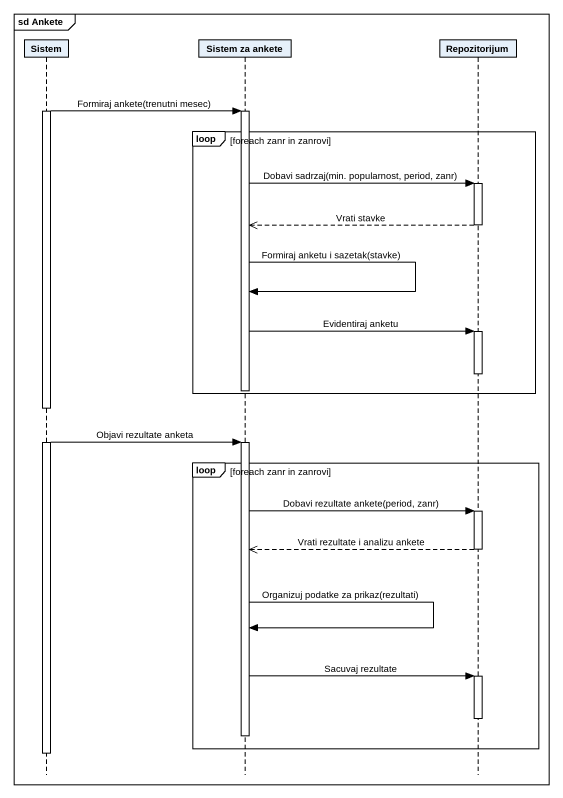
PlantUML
@startuml
mainframe sd Ankete
hide footbox
participant Sistem
participant "Sistem za ankete" as Sistem_za_ankete
participant Repozitorijum

activate Sistem
Sistem -> Sistem_za_ankete : Formiraj ankete(trenutni mesec)
activate Sistem_za_ankete
loop foreach zanr in zanrovi
  Sistem_za_ankete -> Repozitorijum : Dobavi sadrzaj(min. popularnost, period, zanr)
  activate Repozitorijum
  Repozitorijum -->> Sistem_za_ankete : Vrati stavke
  deactivate Repozitorijum
  Sistem_za_ankete -> Sistem_za_ankete : Formiraj anketu i sazetak(stavke)
  Sistem_za_ankete -> Repozitorijum : Evidentiraj anketu
  activate Repozitorijum
  deactivate Repozitorijum
  deactivate Sistem_za_ankete
end
Sistem -> Sistem_za_ankete : Objavi rezultate anketa
activate Sistem_za_ankete
loop foreach zanr in zanrovi
  Sistem_za_ankete -> Repozitorijum : Dobavi rezultate ankete(period, zanr)
  activate Repozitorijum
  Repozitorijum -->> Sistem_za_ankete : Vrati rezultate i analizu ankete
  deactivate Repozitorijum
  Sistem_za_ankete -> Sistem_za_ankete : Organizuj podatke za prikaz(rezultati)
  Sistem_za_ankete -> Repozitorijum : Sacuvaj rezultate
  activate Repozitorijum
  deactivate Repozitorijum
  deactivate Sistem_za_ankete
end
deactivate Sistem
@enduml
